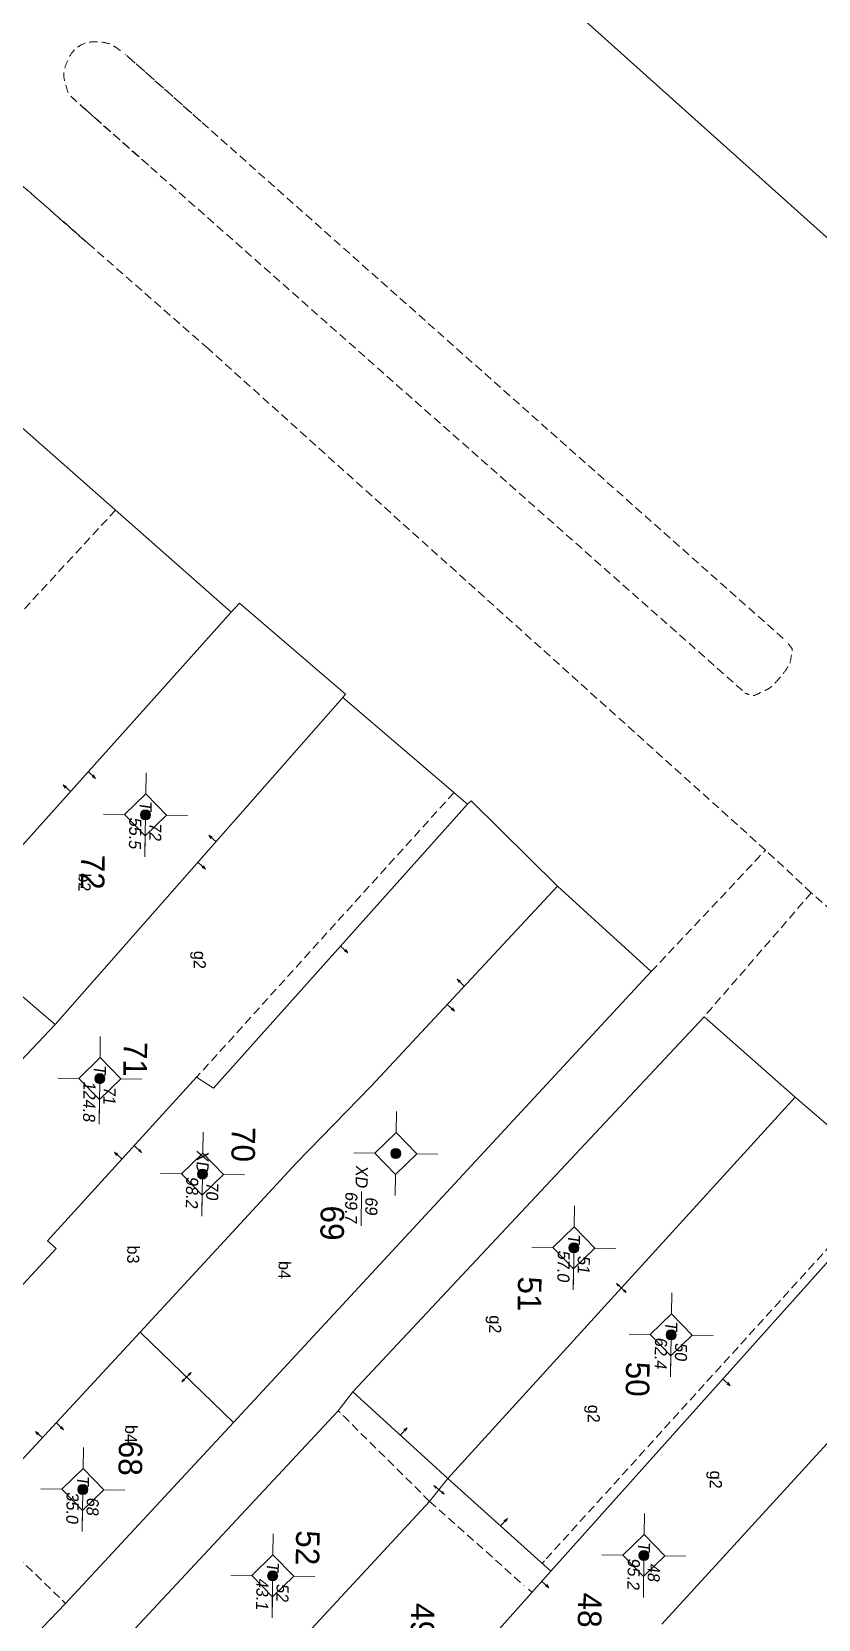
# Model space of a CAD drawing. Extents: x 601689 to 602595, y 1189742 to 1190763.
# Drawn here: x 602100.68 to 602124.08, y 1190613.3 to 1190660.52 of the extents above; entities that cross this region are included whole.
import ezdxf
from ezdxf.enums import TextEntityAlignment as Align

# ---------------------------------------------------------------- set-up
doc = ezdxf.new("R2010")
doc.units = 0
doc.header["$MEASUREMENT"] = 0
doc.linetypes.add('HIDDEN', pattern=[0.375, 0.25, -0.125])
for name, color, linetype in [('10', 250, 'Continuous'), ('11', 7, 'Continuous'), ('13', 7, 'Continuous'), ('14', 7, 'Continuous'), ('15', 7, 'Continuous'), ('16', 7, 'Continuous'), ('22', 7, 'Continuous'), ('46', 7, 'Continuous'), ('53', 7, 'Continuous')]:
    doc.layers.add(name, color=color, linetype=linetype)
doc.layers.get('0').off()
doc.styles.add('TXT', font='vnshx.shx')

# ---------------------------------------------------------------- blocks, each defined once
blk = doc.blocks.new('Q')
at = {"color": 7, "linetype": 'Continuous', "lineweight": 0, "style": 'TXT'}
for s, p in [('%%167o v%%207 th%%184ng 10 n%%168m 2001 %%174%%213n th%%184ng 5 n%%168m 2002', (0, 5.400000000139697)), ('Ki%%211m tra th%%184ng      n%%168m', (21, 5.400000000139697)), ('C%%172 quan %%174o v%%207: X%%221 nghi%%214p PTCN Tr%%190c %%174%%222a - B%%182n %%174%%229 ', (0, 4.400000000139698)), ('C%%172 quan ki%%211m tra: C%%171ng ty XNK v%%181 t%%173 v%%202n d%%222ch v%%244 %%167o %%174%%185c B%%182n %%174%%229', (21, 4.400000000139698))]:
    blk.add_text(s, height=0.4999979999999999, dxfattribs=at).set_placement(p)
blk = doc.blocks.new('NH3R')
at = {"layer": '16', "color": 7, "linetype": 'Continuous', "lineweight": 0}
for p, q in [((0, 0), (0.2970000000204891, -0.0049999998882413)), ((0.2970000000204891, -0.0049999998882413), (0.1859999999869615, 0.0309999999590218)), ((0.2970000000204891, -0.0049999998882413), (0.1890000000130385, -0.0329999998211861))]:
    blk.add_line(p, q, dxfattribs=at)
blk = doc.blocks.new('NH3')
at = {"layer": '16', "color": 7, "linetype": 'Continuous', "lineweight": 0}
for p, q in [((-0.1990000000223517, -0.0020000000949949), (-0.1130000000121072, 0.0209999999497086)), ((0.1969999999273568, -0.0120000001043081), (0.1069999999599531, 0.0149999998975545)), ((-0.1990000000223517, -0.0020000000949949), (0.1969999999273568, -0.0120000001043081)), ((-0.1990000000223517, -0.0020000000949949), (-0.1160000000381842, -0.034999999916181)), ((0.1969999999273568, -0.0120000001043081), (0.1039999999338761, -0.0270000000018627))]:
    blk.add_line(p, q, dxfattribs=at)
blk = doc.blocks.new('*M2296229622962296')
at = {"layer": '13', "color": 3, "linetype": 'Continuous', "lineweight": 0}
blk.add_line((602218.688, 1189779.552), (602219.708, 1189779.552), dxfattribs=at)
at = {"layer": '13', "color": 3, "linetype": 'Continuous', "lineweight": 0, "style": 'TXT', "oblique": 7.605511111111111}
for s, p in [('50', (602218.838, 1189779.852)), ('62.4', (602218.688, 1189779.252))]:
    blk.add_text(s, height=0.36, dxfattribs=at).set_placement(p, align=Align.MIDDLE_LEFT)
blk.add_text('T', height=0.36, dxfattribs=at).set_placement((602218.491, 1189779.552), align=Align.MIDDLE_RIGHT)
blk = doc.blocks.new('*M2298229822982298')
at = {"layer": '13', "color": 3, "linetype": 'Continuous', "lineweight": 0}
blk.add_line((602225.264, 1189778.837), (602226.284, 1189778.837), dxfattribs=at)
at = {"layer": '13', "color": 3, "linetype": 'Continuous', "lineweight": 0, "style": 'TXT', "oblique": 7.605511111111111}
for s, p in [('48', (602225.4140000001, 1189779.137)), ('95.2', (602225.264, 1189778.537))]:
    blk.add_text(s, height=0.36, dxfattribs=at).set_placement(p, align=Align.MIDDLE_LEFT)
blk.add_text('T', height=0.36, dxfattribs=at).set_placement((602225.067, 1189778.837), align=Align.MIDDLE_RIGHT)
blk = doc.blocks.new('*M2301230123012301')
at = {"layer": '13', "color": 3, "linetype": 'Continuous', "lineweight": 0}
blk.add_line((602216.14, 1189776.62), (602217.16, 1189776.62), dxfattribs=at)
at = {"layer": '13', "color": 3, "linetype": 'Continuous', "lineweight": 0, "style": 'TXT', "oblique": 7.605511111111111}
blk.add_text('T', height=0.36, dxfattribs=at).set_placement((602215.943, 1189776.62), align=Align.MIDDLE_RIGHT)
for s, p in [('51', (602216.29, 1189776.92)), ('57.0', (602216.14, 1189776.32))]:
    blk.add_text(s, height=0.36, dxfattribs=at).set_placement(p, align=Align.MIDDLE_LEFT)
blk = doc.blocks.new('*M2306230623062306')
at = {"layer": '13', "color": 3, "linetype": 'Continuous', "lineweight": 0}
blk.add_line((602213.41, 1189771.278), (602214.43, 1189771.278), dxfattribs=at)
at = {"layer": '13', "color": 3, "linetype": 'Continuous', "lineweight": 0, "style": 'TXT', "oblique": 7.605511111111111}
for s, p in [('69', (602213.56, 1189771.578)), ('69.7', (602213.41, 1189770.978))]:
    blk.add_text(s, height=0.36, dxfattribs=at).set_placement(p, align=Align.MIDDLE_LEFT)
blk.add_text('XD', height=0.36, dxfattribs=at).set_placement((602213.2910000001, 1189771.278), align=Align.MIDDLE_RIGHT)
blk = doc.blocks.new('*M2310231023102310')
at = {"layer": '13', "color": 3, "linetype": 'Continuous', "lineweight": 0}
blk.add_line((602226.028, 1189767.798), (602227.0480000001, 1189767.798), dxfattribs=at)
at = {"layer": '13', "color": 3, "linetype": 'Continuous', "lineweight": 0, "style": 'TXT', "oblique": 7.605511111111111}
for s, p in [('52', (602226.178, 1189768.098)), ('43.1', (602226.028, 1189767.498))]:
    blk.add_text(s, height=0.36, dxfattribs=at).set_placement(p, align=Align.MIDDLE_LEFT)
blk.add_text('T', height=0.36, dxfattribs=at).set_placement((602225.831, 1189767.798), align=Align.MIDDLE_RIGHT)
blk = doc.blocks.new('*M2313231323132313')
at = {"layer": '13', "color": 3, "linetype": 'Continuous', "lineweight": 0}
blk.add_line((602214.108, 1189765.534), (602215.128, 1189765.534), dxfattribs=at)
at = {"layer": '13', "color": 3, "linetype": 'Continuous', "lineweight": 0, "style": 'TXT', "oblique": 7.605511111111111}
for s, p in [('70', (602214.2579999999, 1189765.834)), ('98.2', (602214.108, 1189765.234))]:
    blk.add_text(s, height=0.36, dxfattribs=at).set_placement(p, align=Align.MIDDLE_LEFT)
blk.add_text('XD', height=0.36, dxfattribs=at).set_placement((602213.9890000001, 1189765.534), align=Align.MIDDLE_RIGHT)
blk = doc.blocks.new('*M2315231523152315')
at = {"layer": '13', "color": 3, "linetype": 'Continuous', "lineweight": 0}
blk.add_line((602203.444, 1189763.685), (602204.464, 1189763.685), dxfattribs=at)
at = {"layer": '13', "color": 3, "linetype": 'Continuous', "lineweight": 0, "style": 'TXT', "oblique": 7.605511111111111}
for s, p in [('72', (602203.594, 1189763.985)), ('55.5', (602203.444, 1189763.385))]:
    blk.add_text(s, height=0.36, dxfattribs=at).set_placement(p, align=Align.MIDDLE_LEFT)
blk.add_text('T', height=0.36, dxfattribs=at).set_placement((602203.247, 1189763.685), align=Align.MIDDLE_RIGHT)
blk = doc.blocks.new('*M2317231723172317')
at = {"layer": '13', "color": 3, "linetype": 'Continuous', "lineweight": 0}
blk.add_line((602211.313, 1189762.437), (602212.588, 1189762.437), dxfattribs=at)
at = {"layer": '13', "color": 3, "linetype": 'Continuous', "lineweight": 0, "style": 'TXT', "oblique": 7.605511111111111}
blk.add_text('T', height=0.36, dxfattribs=at).set_placement((602211.116, 1189762.437), align=Align.MIDDLE_RIGHT)
for s, p in [('71', (602211.463, 1189762.737)), ('124.8', (602211.313, 1189762.137))]:
    blk.add_text(s, height=0.36, dxfattribs=at).set_placement(p, align=Align.MIDDLE_LEFT)
blk = doc.blocks.new('*M2318231823182318')
at = {"layer": '13', "color": 3, "linetype": 'Continuous', "lineweight": 0}
blk.add_line((602223.541, 1189762.112), (602224.561, 1189762.112), dxfattribs=at)
at = {"layer": '13', "color": 3, "linetype": 'Continuous', "lineweight": 0, "style": 'TXT', "oblique": 7.605511111111111}
for s, p in [('68', (602223.691, 1189762.412)), ('35.0', (602223.541, 1189761.812))]:
    blk.add_text(s, height=0.36, dxfattribs=at).set_placement(p, align=Align.MIDDLE_LEFT)
blk.add_text('T', height=0.36, dxfattribs=at).set_placement((602223.344, 1189762.112), align=Align.MIDDLE_RIGHT)
blk = doc.blocks.new('CENTRD')
at = {"layer": '11', "linetype": 'Continuous', "lineweight": 0}
h = blk.add_hatch(color=2, dxfattribs=at)
edge = h.paths.add_edge_path()
edge.add_arc((-0.0002500000409782, 0), 0.15, 0, 360)
at = {"layer": '11', "color": 2, "linetype": 'Continuous', "lineweight": 0}
for p, q in [((0, 1.25), (0, 0.625)), ((0, 0.625), (-0.625, 0)), ((0.625, 0), (0, 0.625)), ((-0.625, 0), (-1.25, 0)), ((-0.625, 0), (0, -0.625)), ((0, -0.625), (0.625, 0)), ((1.25, 0), (0.625, 0)), ((0, -0.625), (0, -1.25))]:
    blk.add_line(p, q, dxfattribs=at)
blk.add_circle((-0.0002500000409782, 0), 0.15, dxfattribs=at)

msp = doc.modelspace()

# ---------------------------------------------------------------- linework, layer by layer
at = {"layer": '10', "color": 7, "linetype": 'Continuous', "lineweight": 0}
for p, q in [((602100.2956459267, 1190648.833585518), (602106.6093447709, 1190643.257323428)), ((602109.934864852, 1190640.720769823), (602101.3716445003, 1190630.988080873)), ((602109.934864852, 1190640.720769823), (602113.6420800212, 1190637.540606197)), ((602101.3716445003, 1190630.988080873), (602091.7509864713, 1190620.819699876)), ((602123.392574359, 1190628.826111365), (602113.0568419164, 1190617.486989756)), ((602126.3562448048, 1190626.164798628), (602116.1190643507, 1190614.725235465)), ((602129.1844456968, 1190623.81648589), (602119.4275413193, 1190613.150030669)), ((602103.9059854625, 1190621.833317419), (602097.7148363929, 1190615.187511659)), ((602103.9059854625, 1190621.833317419), (602106.67938554, 1190619.15476557)), ((602110.2319951204, 1190620.066278142), (602113.0568419164, 1190617.486989756)), ((602113.0568419164, 1190617.486989756), (602116.1190643507, 1190614.725235465)), ((602116.1190643507, 1190614.725235465), (602108.6029018896, 1190606.297480909))]:
    msp.add_line(p, q, dxfattribs=at)
for points in [[(602109.934864852, 1190640.720769823), (602110.0163229281, 1190640.820597584), (602106.8632387877, 1190643.523664991), (602106.6093447709, 1190643.257323428)], [(602106.6093447709, 1190643.257323428), (602098.1087336532, 1190633.772751554), (602101.3716445003, 1190630.988080873)], [(602116.3179755211, 1190635.103495556), (602113.752665719, 1190637.649011932), (602113.6420800212, 1190637.540606197)], [(602113.6420800212, 1190637.540606197), (602106.0856313789, 1190629.093434545), (602105.5803315094, 1190629.420805958), (602101.1431506068, 1190624.550719958), (602101.3999288208, 1190624.326967978), (602095.1877799869, 1190617.61245989)], [(602116.3179755211, 1190635.103495556), (602110.7760827343, 1190629.15933663), (602108.5547433937, 1190626.87934989), (602103.9059854625, 1190621.833317419)], [(602116.3179755211, 1190635.103495556), (602119.1134062755, 1190632.56463855), (602106.67938554, 1190619.15476557)], [(602110.2319951204, 1190620.066278142), (602120.6851013317, 1190631.22367634), (602123.392574359, 1190628.826111365)], [(602123.392574359, 1190628.826111365), (602126.2294528864, 1190626.386663021), (602126.3562448048, 1190626.164798628)], [(602110.2319951204, 1190620.066278142), (602109.7937495905, 1190619.501581891), (602102.6385998728, 1190611.829665148), (602105.4930224295, 1190609.220944222)], [(602106.67938554, 1190619.15476557), (602101.6845670732, 1190613.762721385), (602100.5179594081, 1190612.558533462), (602097.7148363929, 1190615.187511659)], [(602113.0568419164, 1190617.486989756), (602112.5168790611, 1190616.80475804), (602105.4930224295, 1190609.220944222)]]:
    msp.add_lwpolyline(points, dxfattribs=at)
at = {"layer": '14', "color": 6, "linetype": 'HIDDEN', "lineweight": 0}
for p, q in [((602103.1710827675, 1190646.294566815), (602098.968538505, 1190641.742107401)), ((602113.2360455929, 1190637.885538137), (602105.5803315094, 1190629.420805958)), ((602126.2294528864, 1190626.386663021), (602115.9335855478, 1190615.037961565)), ((602112.5168790611, 1190616.80475804), (602109.7937495905, 1190619.501581891)), ((602098.8913143033, 1190616.451562579), (602101.586029605, 1190613.864162833)), ((602112.5168790611, 1190616.80475804), (602115.322889557, 1190614.305751618)), ((602115.9335855478, 1190615.037961565), (602115.8624313355, 1190614.958986391)), ((602115.46127761, 1190614.193730429), (602115.5599602773, 1190614.102287927)), ((602101.586029605, 1190613.864162833), (602101.6845670732, 1190613.762721385))]:
    msp.add_line(p, q, dxfattribs=at)
at = {"layer": '22', "color": 7, "linetype": 'HIDDEN', "lineweight": 0}
for p, q in [((602102.3700171829, 1190654.216033279), (602087.5962437622, 1190667.148910295)), ((602123.0396692959, 1190642.471674015), (602103.4175336573, 1190659.891421744)), ((602102.2542457859, 1190658.227137115), (602121.9268117505, 1190640.836660228)), ((602102.5614523478, 1190657.963648731), (602104.3496249168, 1190656.378517549)), ((602123.8759588803, 1190634.909734004), (602122.5132398136, 1190636.17865431))]:
    msp.add_line(p, q, dxfattribs=at)
for points in [[(602119.1134062755, 1190632.56463855), (602122.5132398136, 1190636.17865431), (602105.927104944, 1190651.097055937), (602089.5426715965, 1190665.442468475)], [(602105.7201318699, 1190657.849773031), (602103.4669475906, 1190659.850699967)], [(602161.3260306453, 1190596.143876218), (602164.0095192591, 1190599.257240454), (602123.8759588803, 1190634.909734004), (602120.6851013317, 1190631.22367634)]]:
    msp.add_lwpolyline(points, dxfattribs=at)
for points, knots in [([(602103.3185605917, 1190659.962866355), (602103.2492455663, 1190660.010544494), (602103.1799305406, 1190660.058222634), (602103.1106155153, 1190660.105900774), (602103.0350531383, 1190660.157876136), (602102.9424417545, 1190660.179869587), (602102.8519497147, 1190660.199666459), (602102.7333813143, 1190660.225605573), (602102.6117633304, 1190660.228911187), (602102.4922635437, 1190660.223891618), (602102.4005800136, 1190660.220040467), (602102.3108574924, 1190660.205090786), (602102.2214208132, 1190660.167818315), (602102.081029374, 1190660.109310599), (602101.9692200744, 1190660.02464626), (602101.877536284, 1190659.902783543), (602101.8019849972, 1190659.802363555), (602101.7572164561, 1190659.700011124), (602101.7129067846, 1190659.58514046), (602101.6720851471, 1190659.479312354), (602101.6330528535, 1190659.373444262), (602101.6292687461, 1190659.266321266), (602101.6252834549, 1190659.153503017), (602101.6588422079, 1190659.038936011), (602101.6943246025, 1190658.925340716), (602101.7290931126, 1190658.814030891), (602101.7461683325, 1190658.689890257), (602101.8298086761, 1190658.61334061), (602101.9778568774, 1190658.477843349), (602102.1259050785, 1190658.342346087), (602102.2739532796, 1190658.206848825)], [0, 0, 0, 0, 0.0705880532948337, 0.0705880532948337, 0.0705880532948337, 0.1475381958095295, 0.1475381958095295, 0.1475381958095295, 0.2483631447989647, 0.2483631447989647, 0.2483631447989647, 0.3257188244700175, 0.3257188244700175, 0.3257188244700175, 0.4471463558818133, 0.4471463558818133, 0.4471463558818133, 0.5472077325171686, 0.5472077325171686, 0.5472077325171686, 0.6393923304828851, 0.6393923304828851, 0.6393923304828851, 0.7364779736851057, 0.7364779736851057, 0.7364779736851057, 0.831610311246829, 0.831610311246829, 0.831610311246829, 1, 1, 1, 1]), ([(602103.3185605917, 1190659.962866355), (602103.2492455663, 1190660.010544494), (602103.1799305406, 1190660.058222634), (602103.1106155153, 1190660.105900774), (602103.0350531383, 1190660.157876136), (602102.9424417545, 1190660.179869587), (602102.8519497147, 1190660.199666459), (602102.7333813143, 1190660.225605573), (602102.6117633304, 1190660.228911187), (602102.4922635437, 1190660.223891618), (602102.4005800136, 1190660.220040467), (602102.3108574924, 1190660.205090786), (602102.2214208132, 1190660.167818315), (602102.081029374, 1190660.109310599), (602101.9692200744, 1190660.02464626), (602101.877536284, 1190659.902783543), (602101.8019849972, 1190659.802363555), (602101.7572164561, 1190659.700011124), (602101.7129067846, 1190659.58514046), (602101.6720851471, 1190659.479312354), (602101.6330528535, 1190659.373444262), (602101.6292687461, 1190659.266321266), (602101.6252834549, 1190659.153503017), (602101.6589741297, 1190659.038942662), (602101.6943246025, 1190658.925340716), (602101.7289638447, 1190658.814024374), (602101.7453042901, 1190658.688935348), (602101.8298086761, 1190658.61334061), (602102.0605031713, 1190658.406969195), (602102.2911976662, 1190658.20059778), (602102.5218921615, 1190657.994226365)], [0, 0, 0, 0, 0.0646814231971588, 0.0646814231971588, 0.0646814231971588, 0.1351925720495809, 0.1351925720495809, 0.1351925720495809, 0.2275807438437296, 0.2275807438437296, 0.2275807438437296, 0.2984634955270575, 0.2984634955270575, 0.2984634955270575, 0.4097302776584117, 0.4097302776584117, 0.4097302776584117, 0.5014187709054041, 0.5014187709054041, 0.5014187709054041, 0.5858895944366271, 0.5858895944366271, 0.5858895944366271, 0.6748513561118255, 0.6748513561118255, 0.6748513561118255, 0.7620232598313345, 0.7620232598313345, 0.7620232598313345, 1, 1, 1, 1]), ([(602123.1874754989, 1190642.319511843), (602123.2202245223, 1190642.279032063), (602123.252973546, 1190642.238552284), (602123.2857225693, 1190642.198072504), (602123.3318464804, 1190642.141060552), (602123.293442546, 1190642.050299862), (602123.2825281924, 1190641.978095696), (602123.2683321628, 1190641.884181522), (602123.2630605187, 1190641.788397504), (602123.2194688414, 1190641.698981887), (602123.1721454713, 1190641.60191179), (602123.1107108186, 1190641.523193242), (602123.04571159, 1190641.441477679), (602122.9669472806, 1190641.342456965), (602122.8878770799, 1190641.247440108), (602122.801526121, 1190641.154993025), (602122.7398024821, 1190641.088911879), (602122.6784407081, 1190641.020533268), (602122.5989336239, 1190640.977915979), (602122.5327283283, 1190640.942428699), (602122.4650917415, 1190640.911994927), (602122.3974881982, 1190640.879830606), (602122.3273084338, 1190640.846440574), (602122.2579718108, 1190640.812927908), (602122.1860583469, 1190640.782890326), (602122.1582321351, 1190640.771267577), (602122.1246744262, 1190640.775160362), (602122.0960678345, 1190640.784197116), (602122.0296985937, 1190640.805163001), (602121.9633293529, 1190640.826128886), (602121.8969601121, 1190640.84709477)], [0, 0, 0, 0, 0.065799416404001, 0.065799416404001, 0.065799416404001, 0.1584716881595118, 0.1584716881595118, 0.1584716881595118, 0.2790082216843483, 0.2790082216843483, 0.2790082216843483, 0.4098633613244833, 0.4098633613244833, 0.4098633613244833, 0.5684300853099097, 0.5684300853099097, 0.5684300853099097, 0.6817735311087179, 0.6817735311087179, 0.6817735311087179, 0.7761542568949368, 0.7761542568949368, 0.7761542568949368, 0.8741316231905106, 0.8741316231905106, 0.8741316231905106, 0.912043007090492, 0.912043007090492, 0.912043007090492, 1, 1, 1, 1])]:
    msp.add_open_spline(points, degree=3, knots=knots, dxfattribs=at)
at = {"layer": '46', "color": 52, "linetype": 'Continuous', "lineweight": 0}
msp.add_line((602135.4475821913, 1190644.4417201), (602101.8287014456, 1190674.584040306), dxfattribs=at)

# ---------------------------------------------------------------- block references
at = {"color": 7, "linetype": 'Continuous', "lineweight": 0, "rotation": 269.1680420500809}
msp.add_blockref('Q', (602108.9165410027, 1190622.661652), dxfattribs=at)
at = {"layer": '11', "color": 2, "linetype": 'Continuous', "lineweight": 0, "rotation": 269.1680420500809}
for p in [(602104.0615554578, 1190637.229681632), (602102.6994299653, 1190629.379632005), (602111.5090497335, 1190627.154482676), (602105.755520375, 1190626.539958537), (602116.8108472702, 1190624.34720519), (602119.7055414878, 1190621.756901466), (602102.1969149477, 1190617.157640037), (602118.8951340318, 1190615.191976428), (602107.8462045545, 1190614.588342091)]:
    msp.add_blockref('CENTRD', p, dxfattribs=at)
at = {"layer": '13', "color": 3, "linetype": 'Continuous', "lineweight": 0, "rotation": 269.1680420500809}
for name, p in [('*M2315231523152315', (-578790.2696494547, 1810052.358902603)), ('*M2317231723172317', (-578790.2696494547, 1810052.358902603)), ('*M2313231323132313', (-578790.2696494547, 1810052.358902603)), ('*M2306230623062306', (-578791.2871236721, 1810051.300564654)), ('*M2301230123012301', (-578790.2696494547, 1810052.358902603)), ('*M2296229622962296', (-578790.2696494547, 1810052.358902603)), ('*M2318231823182318', (-578790.2696494547, 1810052.358902603)), ('*M2298229822982298', (-578790.2696494547, 1810052.358902603)), ('*M2310231023102310', (-578790.2696494547, 1810052.358902603))]:
    msp.add_blockref(name, p, dxfattribs=at)
at = {"layer": '16', "color": 7, "linetype": 'Continuous', "lineweight": 0}
for name, p, xscale, yscale, rotation in [('NH3R', (602101.8263752545, 1190637.92220922), 1.000001435324892, 1.000001435324892, 138.1222689497451), ('NH3R', (602102.3540324793, 1190638.514610143), 1.000001435324892, 1.000001435324892, 318.1222689497452), ('NH3R', (602113.547529075, 1190632.131408833), 0.9999980342461144, 0.9999980342461144, 137.0077798187784), ('NH3', (602105.2876860284, 1190620.494114094), 0.999997643714321, 0.999997643714321, 225.9975990452256), ('NH3', (602112.7917873622, 1190617.140801826), 0.999998046183244, 0.999998046183244, 141.6878959239097), ('NH3R', (602114.62752058, 1190616.076034924), 0.9999982360388844, 0.9999982360388844, 47.94321355407329), ('NH3R', (602115.8447368453, 1190614.429187462), 1.000001283319437, 1.000001283319437, 318.2830283127229)]:
    msp.add_blockref(name, p, dxfattribs=dict(at, xscale=xscale, yscale=yscale, rotation=rotation))
for name, p, rotation in [('NH3R', (602106.1660649517, 1190636.423039339), 138.7562407325824), ('NH3R', (602105.6271039689, 1190635.809800349), 318.7562407325824), ('NH3R', (602109.8634283523, 1190633.322027104), 318.1890324423958), ('NH3R', (602113.0395813221, 1190631.587726867), 318.1890324423958), ('NH3R', (602103.731583243, 1190627.385435021), 317.65926842378), ('NH3R', (602103.3568141846, 1190626.99083503), 137.65926842378), ('NH3', (602118.2247081377, 1190623.156550561), 317.6403685627353), ('NH3R', (602121.2376618378, 1190620.445516994), 318.178817002768), ('NH3R', (602101.0019247254, 1190618.682151884), 137.3002148418597), ('NH3R', (602101.408576229, 1190619.137295327), 317.3002148418597), ('NH3R', (602111.6444185183, 1190618.776633949), 47.60294546057464)]:
    msp.add_blockref(name, p, dxfattribs=dict(at, rotation=rotation))

# ---------------------------------------------------------------- texts
at = {"layer": '15', "color": 7, "linetype": 'Continuous', "lineweight": 0, "style": 'TXT'}
for s, p in [('b2', (602102.2530452608, 1190635.485902787)), ('g2', (602105.681908896, 1190633.178872841)), ('b3', (602103.7014598388, 1190624.415704947)), ('b4', (602108.2052345196, 1190623.954261966)), ('g2', (602114.4734284872, 1190622.33807807)), ('g2', (602117.4071020953, 1190619.677200928)), ('b4', (602103.6379221226, 1190619.076064607)), ('g2', (602121.0400267154, 1190617.717244627))]:
    msp.add_text(s, height=0.3599999999999999, rotation=269.2143892775322, dxfattribs=at).set_placement(p, align=Align.MIDDLE_LEFT)
at = {"layer": '53', "color": 200, "linetype": 'Continuous', "lineweight": 0, "style": 'TXT'}
for s, p in [('72', (602102.5001531481, 1190636.042510999)), ('71', (602103.7644549805, 1190630.475566605)), ('70', (602106.9799866579, 1190627.940610189)), ('69', (602109.6273518297, 1190625.604924498)), ('51', (602115.4993268575, 1190623.494441551)), ('50', (602118.7148585346, 1190620.959485134)), ('68', (602103.6211007672, 1190618.606396855)), ('52', (602108.895006851, 1190615.94453968)), ('48', (602117.2899416173, 1190614.088450439)), ('49', (602112.3158898057, 1190613.77664028))]:
    msp.add_text(s, height=0.6999899999999999, rotation=269.2143892775322, dxfattribs=at).set_placement(p, align=Align.MIDDLE_LEFT)

doc.saveas('drawing.dxf')
